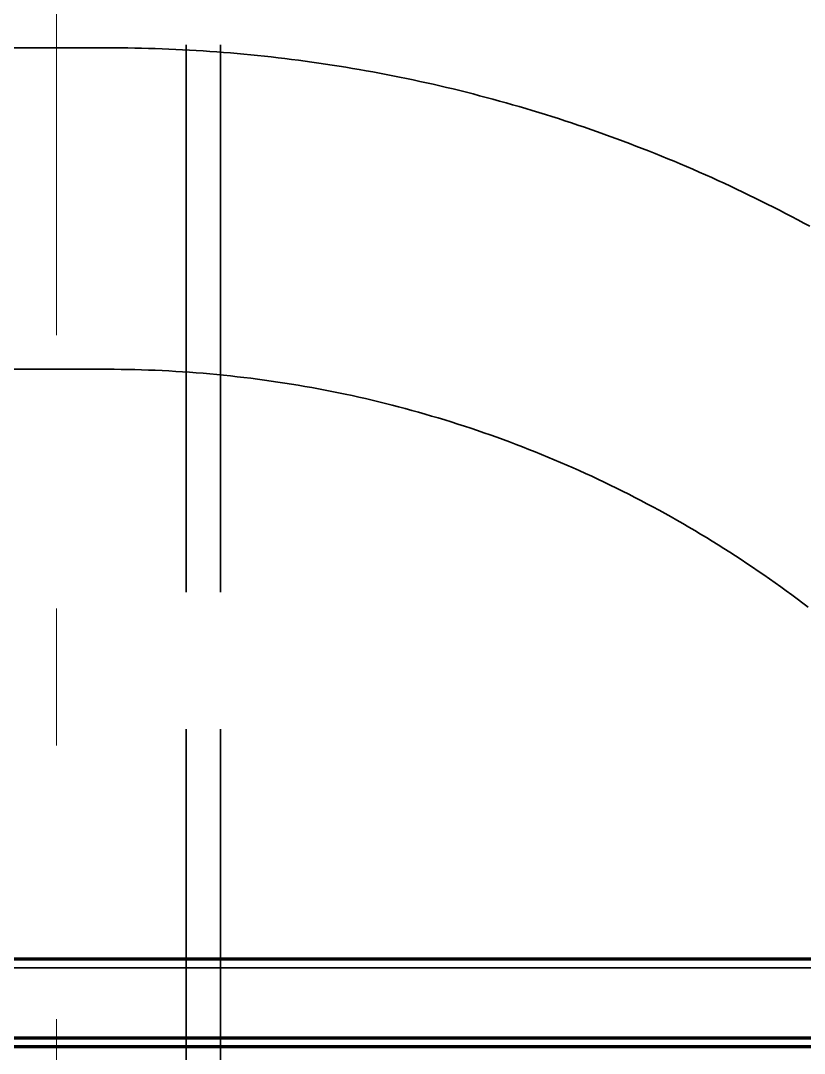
# Model space of a CAD drawing. Header units: millimetres. Extents: x 0 to 2382, y 0 to 420.
# Drawn here: x 162.74 to 168.47, y 290.95 to 298.5 of the extents above; entities that cross this region are included whole.
import ezdxf

# ---------------------------------------------------------------- set-up
doc = ezdxf.new("R2010")
doc.units = ezdxf.units.MM
doc.linetypes.add('IRAM-E-TRAZOS', pattern=[5, 4, -1])
doc.linetypes.add('IRAM-F-TRAZO-PUNTO', pattern=[20, 15, -2, 1, -2])
for name, color, linetype, lineweight in [('01-VISIBLE', 7, 'CONTINUOUS', 70), ('02-OCULTA', 4, 'IRAM-E-TRAZOS', 35), ('03-EJE', 1, 'IRAM-F-TRAZO-PUNTO', 18)]:
    doc.layers.add(name, color=color, linetype=linetype, lineweight=lineweight)

msp = doc.modelspace()

# ---------------------------------------------------------------- linework, layer by layer
at = {"layer": '01-VISIBLE'}
for points in [[(162.68, 291.64), (162.76, 291.64), (162.84, 291.64), (162.92, 291.64), (163, 291.64), (163.08, 291.64), (163.16, 291.64), (163.24, 291.64), (163.32, 291.64), (163.4, 291.64), (163.48, 291.64), (163.56, 291.64), (163.64, 291.64), (163.72, 291.64), (163.8, 291.64), (163.88, 291.64), (163.96, 291.64), (164.04, 291.64), (164.12, 291.64), (164.2, 291.64), (164.28, 291.64), (164.36, 291.64), (164.44, 291.64), (164.52, 291.64), (164.6, 291.64), (164.68, 291.64), (164.76, 291.64), (164.84, 291.64), (164.92, 291.64), (165, 291.64), (165.08, 291.64), (165.16, 291.64), (165.24, 291.64), (165.32, 291.64), (165.4, 291.64), (165.48, 291.64), (165.56, 291.64), (165.64, 291.64), (165.72, 291.64), (165.8, 291.64), (165.88, 291.64), (165.96, 291.64), (166.04, 291.64), (166.12, 291.64), (166.2, 291.64), (166.28, 291.64), (166.36, 291.64), (166.44, 291.64), (166.52, 291.64), (166.6, 291.64), (166.68, 291.64), (166.76, 291.64), (166.84, 291.64), (166.92, 291.64), (167, 291.64), (167.08, 291.64), (167.16, 291.64), (167.24, 291.64), (167.32, 291.64), (167.4, 291.64), (167.48, 291.64), (167.56, 291.64), (167.64, 291.64), (167.72, 291.64), (167.8, 291.64), (167.88, 291.64), (167.96, 291.64), (168.04, 291.64), (168.12, 291.64), (168.2, 291.64), (168.28, 291.64), (168.36, 291.64), (168.44, 291.64), (168.52, 291.64)], [(162.6832, 291.064), (162.7624, 291.064), (162.8416, 291.064), (162.9208, 291.064), (163, 291.064), (163.0792, 291.064), (163.1584, 291.064), (163.2376, 291.064), (163.3168, 291.064), (163.396, 291.064), (163.4752, 291.064), (163.5544, 291.064), (163.6336, 291.064), (163.7128, 291.064), (163.792, 291.064), (163.8712, 291.064), (163.9504, 291.064), (164.0296, 291.064), (164.1088, 291.064), (164.188, 291.064), (164.2672, 291.064), (164.3464, 291.064), (164.4256, 291.064), (164.5048, 291.064), (164.584, 291.064), (164.6632, 291.064), (164.7424, 291.064), (164.8216, 291.064), (164.9008, 291.064), (164.98, 291.064), (165.0592, 291.064), (165.1384, 291.064), (165.2176, 291.064), (165.2968, 291.064), (165.376, 291.064), (165.4552, 291.064), (165.5344, 291.064), (165.6136, 291.064), (165.6928, 291.064), (165.772, 291.064), (165.8512, 291.064), (165.9304, 291.064), (166.0096, 291.064), (166.0888, 291.064), (166.168, 291.064), (166.2472, 291.064), (166.3264, 291.064), (166.4056, 291.064), (166.4848, 291.064), (166.564, 291.064), (166.6432, 291.064), (166.7224, 291.064), (166.8016, 291.064), (166.8808, 291.064), (166.96, 291.064), (167.0392, 291.064), (167.1184, 291.064), (167.1976, 291.064), (167.2768, 291.064), (167.356, 291.064), (167.4352, 291.064), (167.5144, 291.064), (167.5936, 291.064), (167.6728, 291.064), (167.752, 291.064), (167.8312, 291.064), (167.9104, 291.064), (167.9896, 291.064), (168.0688, 291.064), (168.148, 291.064), (168.2272, 291.064), (168.3064, 291.064), (168.3856, 291.064), (168.4648, 291.064), (168.544, 291.064)], [(162.68, 291), (162.76, 291), (162.84, 291), (162.92, 291), (163, 291), (163.08, 291), (163.16, 291), (163.24, 291), (163.32, 291), (163.4, 291), (163.48, 291), (163.56, 291), (163.64, 291), (163.72, 291), (163.8, 291), (163.88, 291), (163.96, 291), (164.04, 291), (164.12, 291), (164.2, 291), (164.28, 291), (164.36, 291), (164.44, 291), (164.52, 291), (164.6, 291), (164.68, 291), (164.76, 291), (164.84, 291), (164.92, 291), (165, 291), (165.08, 291), (165.16, 291), (165.24, 291), (165.32, 291), (165.4, 291), (165.48, 291), (165.56, 291), (165.64, 291), (165.72, 291), (165.8, 291), (165.88, 291), (165.96, 291), (166.04, 291), (166.12, 291), (166.2, 291), (166.28, 291), (166.36, 291), (166.44, 291), (166.52, 291), (166.6, 291), (166.68, 291), (166.76, 291), (166.84, 291), (166.92, 291), (167, 291), (167.08, 291), (167.16, 291), (167.24, 291), (167.32, 291), (167.4, 291), (167.48, 291), (167.56, 291), (167.64, 291), (167.72, 291), (167.8, 291), (167.88, 291), (167.96, 291), (168.04, 291), (168.12, 291), (168.2, 291), (168.28, 291), (168.36, 291), (168.44, 291), (168.52, 291)]]:
    msp.add_lwpolyline(points, dxfattribs=at)
at = {"layer": '02-OCULTA'}
for p, q in [((163.95, 219.32), (163.95, 303.2669)), ((164.2, 219.32), (164.2, 303.2669)), ((163.3725, 298.2992), (162.6275, 298.2992)), ((163.3725, 298.2992), (162.6275, 298.2992)), ((163.3725, 298.2992), (162.6275, 298.2992)), ((163.3725, 295.9492), (162.6275, 295.9492)), ((163.3725, 295.9492), (162.6275, 295.9492)), ((163.3725, 295.9492), (162.6275, 295.9492))]:
    msp.add_line(p, q, dxfattribs=at)
for points in [[(163.3725, 298.2992), (163.4226, 298.2991), (163.4726, 298.2988), (163.5227, 298.2982), (163.5727, 298.2974), (163.6227, 298.2963), (163.6728, 298.2951), (163.7228, 298.2935), (163.7728, 298.2918), (163.8228, 298.2898), (163.8728, 298.2876), (163.9228, 298.2852), (163.9727, 298.2825), (164.0227, 298.2796), (164.0726, 298.2764), (164.1226, 298.2731), (164.1725, 298.2695), (164.2224, 298.2656), (164.2722, 298.2616), (164.3221, 298.2573), (164.3719, 298.2527), (164.4217, 298.248), (164.4715, 298.243), (164.5213, 298.2377), (164.571, 298.2323), (164.6208, 298.2266), (164.6705, 298.2207), (164.7201, 298.2145), (164.7697, 298.2081), (164.8194, 298.2015), (164.8689, 298.1947), (164.9185, 298.1876), (164.968, 298.1803), (165.0174, 298.1727), (165.0669, 298.165), (165.1163, 298.157), (165.1656, 298.1488), (165.215, 298.1403), (165.2642, 298.1316), (165.3135, 298.1227), (165.3627, 298.1136), (165.4118, 298.1042), (165.4609, 298.0946), (165.51, 298.0848), (165.559, 298.0747), (165.608, 298.0644), (165.6569, 298.0539), (165.7058, 298.0432), (165.7546, 298.0322), (165.8034, 298.021), (165.8521, 298.0096), (165.9008, 297.998), (165.9494, 297.9861), (165.998, 297.974), (166.0465, 297.9617), (166.0949, 297.9491), (166.1433, 297.9363), (166.1916, 297.9233), (166.2399, 297.9101), (166.2881, 297.8967), (166.3362, 297.883), (166.3843, 297.8691), (166.4323, 297.855), (166.4802, 297.8407), (166.5281, 297.8261), (166.5759, 297.8113), (166.6237, 297.7963), (166.6713, 297.7811), (166.7189, 297.7656), (166.7665, 297.75), (166.8139, 297.7341), (166.8613, 297.718), (166.9086, 297.7016), (166.9558, 297.6851), (167.003, 297.6683), (167.05, 297.6513), (167.097, 297.6341), (167.1439, 297.6167), (167.1908, 297.5991), (167.2375, 297.5812), (167.2842, 297.5631), (167.3308, 297.5448), (167.3773, 297.5263), (167.4237, 297.5076), (167.47, 297.4887), (167.5162, 297.4695), (167.5624, 297.4502), (167.6084, 297.4306), (167.6544, 297.4108), (167.7002, 297.3908), (167.746, 297.3706), (167.7917, 297.3501), (167.8373, 297.3295), (167.8828, 297.3086), (167.9282, 297.2876), (167.9734, 297.2663), (168.0186, 297.2448), (168.0637, 297.2231), (168.1087, 297.2012), (168.1536, 297.1791), (168.1984, 297.1568), (168.2431, 297.1343), (168.2877, 297.1115), (168.3322, 297.0886), (168.3765, 297.0654), (168.4208, 297.0421), (168.4649, 297.0185), (168.509, 296.9948)], [(163.3725, 298.2992), (163.4226, 298.2991), (163.4726, 298.2988), (163.5227, 298.2982), (163.5727, 298.2974), (163.6227, 298.2963), (163.6728, 298.2951), (163.7228, 298.2935), (163.7728, 298.2918), (163.8228, 298.2898), (163.8728, 298.2876), (163.9228, 298.2852), (163.9727, 298.2825), (164.0227, 298.2796), (164.0726, 298.2764), (164.1226, 298.2731), (164.1725, 298.2695), (164.2224, 298.2656), (164.2722, 298.2616), (164.3221, 298.2573), (164.3719, 298.2527), (164.4217, 298.248), (164.4715, 298.243), (164.5213, 298.2377), (164.571, 298.2323), (164.6208, 298.2266), (164.6705, 298.2207), (164.7201, 298.2145), (164.7697, 298.2081), (164.8194, 298.2015), (164.8689, 298.1947), (164.9185, 298.1876), (164.968, 298.1803), (165.0174, 298.1727), (165.0669, 298.165), (165.1163, 298.157), (165.1656, 298.1488), (165.215, 298.1403), (165.2642, 298.1316), (165.3135, 298.1227), (165.3627, 298.1136), (165.4118, 298.1042), (165.4609, 298.0946), (165.51, 298.0848), (165.559, 298.0747), (165.608, 298.0644), (165.6569, 298.0539), (165.7058, 298.0432), (165.7546, 298.0322), (165.8034, 298.021), (165.8521, 298.0096), (165.9008, 297.998), (165.9494, 297.9861), (165.998, 297.974), (166.0465, 297.9617), (166.0949, 297.9491), (166.1433, 297.9363), (166.1916, 297.9233), (166.2399, 297.9101), (166.2881, 297.8967), (166.3362, 297.883), (166.3843, 297.8691), (166.4323, 297.855), (166.4802, 297.8407), (166.5281, 297.8261), (166.5759, 297.8113), (166.6237, 297.7963), (166.6713, 297.7811), (166.7189, 297.7656), (166.7665, 297.75), (166.8139, 297.7341), (166.8613, 297.718), (166.9086, 297.7016), (166.9558, 297.6851), (167.003, 297.6683), (167.05, 297.6513), (167.097, 297.6341), (167.1439, 297.6167), (167.1908, 297.5991), (167.2375, 297.5812), (167.2842, 297.5631), (167.3308, 297.5448), (167.3773, 297.5263), (167.4237, 297.5076), (167.47, 297.4887), (167.5162, 297.4695), (167.5624, 297.4502), (167.6084, 297.4306), (167.6544, 297.4108), (167.7002, 297.3908), (167.746, 297.3706), (167.7917, 297.3501), (167.8373, 297.3295), (167.8828, 297.3086), (167.9282, 297.2876), (167.9734, 297.2663), (168.0186, 297.2448), (168.0637, 297.2231), (168.1087, 297.2012), (168.1536, 297.1791), (168.1984, 297.1568), (168.2431, 297.1343), (168.2877, 297.1115), (168.3322, 297.0886), (168.3765, 297.0654), (168.4208, 297.0421), (168.4649, 297.0185), (168.509, 296.9948)], [(163.3725, 298.2992), (163.4226, 298.2991), (163.4726, 298.2988), (163.5227, 298.2982), (163.5727, 298.2974), (163.6227, 298.2963), (163.6728, 298.2951), (163.7228, 298.2935), (163.7728, 298.2918), (163.8228, 298.2898), (163.8728, 298.2876), (163.9228, 298.2852), (163.9727, 298.2825), (164.0227, 298.2796), (164.0726, 298.2764), (164.1226, 298.2731), (164.1725, 298.2695), (164.2224, 298.2656), (164.2722, 298.2616), (164.3221, 298.2573), (164.3719, 298.2527), (164.4217, 298.248), (164.4715, 298.243), (164.5213, 298.2377), (164.571, 298.2323), (164.6208, 298.2266), (164.6705, 298.2207), (164.7201, 298.2145), (164.7697, 298.2081), (164.8194, 298.2015), (164.8689, 298.1947), (164.9185, 298.1876), (164.968, 298.1803), (165.0174, 298.1727), (165.0669, 298.165), (165.1163, 298.157), (165.1656, 298.1488), (165.215, 298.1403), (165.2642, 298.1316), (165.3135, 298.1227), (165.3627, 298.1136), (165.4118, 298.1042), (165.4609, 298.0946), (165.51, 298.0848), (165.559, 298.0747), (165.608, 298.0644), (165.6569, 298.0539), (165.7058, 298.0432), (165.7546, 298.0322), (165.8034, 298.021), (165.8521, 298.0096), (165.9008, 297.998), (165.9494, 297.9861), (165.998, 297.974), (166.0465, 297.9617), (166.0949, 297.9491), (166.1433, 297.9363), (166.1916, 297.9233), (166.2399, 297.9101), (166.2881, 297.8967), (166.3362, 297.883), (166.3843, 297.8691), (166.4323, 297.855), (166.4802, 297.8407), (166.5281, 297.8261), (166.5759, 297.8113), (166.6237, 297.7963), (166.6713, 297.7811), (166.7189, 297.7656), (166.7665, 297.75), (166.8139, 297.7341), (166.8613, 297.718), (166.9086, 297.7016), (166.9558, 297.6851), (167.003, 297.6683), (167.05, 297.6513), (167.097, 297.6341), (167.1439, 297.6167), (167.1908, 297.5991), (167.2375, 297.5812), (167.2842, 297.5631), (167.3308, 297.5448), (167.3773, 297.5263), (167.4237, 297.5076), (167.47, 297.4887), (167.5162, 297.4695), (167.5624, 297.4502), (167.6084, 297.4306), (167.6544, 297.4108), (167.7002, 297.3908), (167.746, 297.3706), (167.7917, 297.3501), (167.8373, 297.3295), (167.8828, 297.3086), (167.9282, 297.2876), (167.9734, 297.2663), (168.0186, 297.2448), (168.0637, 297.2231), (168.1087, 297.2012), (168.1536, 297.1791), (168.1984, 297.1568), (168.2431, 297.1343), (168.2877, 297.1115), (168.3322, 297.0886), (168.3765, 297.0654), (168.4208, 297.0421), (168.4649, 297.0185), (168.509, 296.9948)], [(168.4974, 294.2102), (168.4576, 294.2405), (168.4175, 294.2706), (168.3773, 294.3004), (168.3369, 294.33), (168.2963, 294.3594), (168.2556, 294.3886), (168.2147, 294.4174), (168.1736, 294.4461), (168.1323, 294.4745), (168.0909, 294.5027), (168.0493, 294.5306), (168.0076, 294.5582), (167.9657, 294.5857), (167.9236, 294.6128), (167.8814, 294.6398), (167.839, 294.6664), (167.7964, 294.6929), (167.7537, 294.719), (167.7109, 294.745), (167.6679, 294.7706), (167.6247, 294.796), (167.5814, 294.8212), (167.5379, 294.8461), (167.4943, 294.8707), (167.4506, 294.8951), (167.4067, 294.9192), (167.3626, 294.9431), (167.3185, 294.9667), (167.2741, 294.99), (167.2297, 295.0131), (167.1851, 295.0359), (167.1404, 295.0584), (167.0955, 295.0807), (167.0505, 295.1027), (167.0054, 295.1245), (166.9602, 295.1459), (166.9148, 295.1672), (166.8693, 295.1881), (166.8237, 295.2088), (166.7779, 295.2292), (166.7321, 295.2493), (166.6861, 295.2691), (166.64, 295.2887), (166.5938, 295.308), (166.5474, 295.3271), (166.501, 295.3458), (166.4544, 295.3643), (166.4078, 295.3825), (166.361, 295.4004), (166.3141, 295.4181), (166.2672, 295.4354), (166.2201, 295.4525), (166.1729, 295.4693), (166.1256, 295.4859), (166.0783, 295.5021), (166.0308, 295.5181), (165.9832, 295.5338), (165.9356, 295.5492), (165.8878, 295.5643), (165.84, 295.5791), (165.792, 295.5937), (165.744, 295.6079), (165.6959, 295.6219), (165.6478, 295.6356), (165.5995, 295.649), (165.5512, 295.6621), (165.5027, 295.6749), (165.4543, 295.6875), (165.4057, 295.6997), (165.3571, 295.7117), (165.3084, 295.7234), (165.2596, 295.7348), (165.2107, 295.7459), (165.1618, 295.7567), (165.1129, 295.7672), (165.0638, 295.7774), (165.0147, 295.7873), (164.9656, 295.7969), (164.9164, 295.8063), (164.8671, 295.8153), (164.8178, 295.8241), (164.7684, 295.8326), (164.719, 295.8407), (164.6696, 295.8486), (164.6201, 295.8562), (164.5705, 295.8635), (164.5209, 295.8704), (164.4713, 295.8771), (164.4216, 295.8835), (164.3719, 295.8896), (164.3221, 295.8954), (164.2724, 295.901), (164.2225, 295.9062), (164.1727, 295.9111), (164.1228, 295.9157), (164.0729, 295.92), (164.023, 295.924), (163.9731, 295.9278), (163.9231, 295.9312), (163.8731, 295.9343), (163.8231, 295.9372), (163.7731, 295.9397), (163.723, 295.9419), (163.673, 295.9439), (163.6229, 295.9455), (163.5729, 295.9469), (163.5228, 295.9479), (163.4727, 295.9487), (163.4226, 295.9491), (163.3725, 295.9492)], [(168.4974, 294.2102), (168.4576, 294.2405), (168.4175, 294.2706), (168.3773, 294.3004), (168.3369, 294.33), (168.2963, 294.3594), (168.2556, 294.3886), (168.2147, 294.4174), (168.1736, 294.4461), (168.1323, 294.4745), (168.0909, 294.5027), (168.0493, 294.5306), (168.0076, 294.5582), (167.9657, 294.5857), (167.9236, 294.6128), (167.8814, 294.6398), (167.839, 294.6664), (167.7964, 294.6929), (167.7537, 294.719), (167.7109, 294.745), (167.6679, 294.7706), (167.6247, 294.796), (167.5814, 294.8212), (167.5379, 294.8461), (167.4943, 294.8707), (167.4506, 294.8951), (167.4067, 294.9192), (167.3626, 294.9431), (167.3185, 294.9667), (167.2741, 294.99), (167.2297, 295.0131), (167.1851, 295.0359), (167.1404, 295.0584), (167.0955, 295.0807), (167.0505, 295.1027), (167.0054, 295.1245), (166.9602, 295.1459), (166.9148, 295.1672), (166.8693, 295.1881), (166.8237, 295.2088), (166.7779, 295.2292), (166.7321, 295.2493), (166.6861, 295.2691), (166.64, 295.2887), (166.5938, 295.308), (166.5474, 295.3271), (166.501, 295.3458), (166.4544, 295.3643), (166.4078, 295.3825), (166.361, 295.4004), (166.3141, 295.4181), (166.2672, 295.4354), (166.2201, 295.4525), (166.1729, 295.4693), (166.1256, 295.4859), (166.0783, 295.5021), (166.0308, 295.5181), (165.9832, 295.5338), (165.9356, 295.5492), (165.8878, 295.5643), (165.84, 295.5791), (165.792, 295.5937), (165.744, 295.6079), (165.6959, 295.6219), (165.6478, 295.6356), (165.5995, 295.649), (165.5512, 295.6621), (165.5027, 295.6749), (165.4543, 295.6875), (165.4057, 295.6997), (165.3571, 295.7117), (165.3084, 295.7234), (165.2596, 295.7348), (165.2107, 295.7459), (165.1618, 295.7567), (165.1129, 295.7672), (165.0638, 295.7774), (165.0147, 295.7873), (164.9656, 295.7969), (164.9164, 295.8063), (164.8671, 295.8153), (164.8178, 295.8241), (164.7684, 295.8326), (164.719, 295.8407), (164.6696, 295.8486), (164.6201, 295.8562), (164.5705, 295.8635), (164.5209, 295.8704), (164.4713, 295.8771), (164.4216, 295.8835), (164.3719, 295.8896), (164.3221, 295.8954), (164.2724, 295.901), (164.2225, 295.9062), (164.1727, 295.9111), (164.1228, 295.9157), (164.0729, 295.92), (164.023, 295.924), (163.9731, 295.9278), (163.9231, 295.9312), (163.8731, 295.9343), (163.8231, 295.9372), (163.7731, 295.9397), (163.723, 295.9419), (163.673, 295.9439), (163.6229, 295.9455), (163.5729, 295.9469), (163.5228, 295.9479), (163.4727, 295.9487), (163.4226, 295.9491), (163.3725, 295.9492)], [(168.4974, 294.2102), (168.4576, 294.2405), (168.4175, 294.2706), (168.3773, 294.3004), (168.3369, 294.33), (168.2963, 294.3594), (168.2556, 294.3886), (168.2147, 294.4174), (168.1736, 294.4461), (168.1323, 294.4745), (168.0909, 294.5027), (168.0493, 294.5306), (168.0076, 294.5582), (167.9657, 294.5857), (167.9236, 294.6128), (167.8814, 294.6398), (167.839, 294.6664), (167.7964, 294.6929), (167.7537, 294.719), (167.7109, 294.745), (167.6679, 294.7706), (167.6247, 294.796), (167.5814, 294.8212), (167.5379, 294.8461), (167.4943, 294.8707), (167.4506, 294.8951), (167.4067, 294.9192), (167.3626, 294.9431), (167.3185, 294.9667), (167.2741, 294.99), (167.2297, 295.0131), (167.1851, 295.0359), (167.1404, 295.0584), (167.0955, 295.0807), (167.0505, 295.1027), (167.0054, 295.1245), (166.9602, 295.1459), (166.9148, 295.1672), (166.8693, 295.1881), (166.8237, 295.2088), (166.7779, 295.2292), (166.7321, 295.2493), (166.6861, 295.2691), (166.64, 295.2887), (166.5938, 295.308), (166.5474, 295.3271), (166.501, 295.3458), (166.4544, 295.3643), (166.4078, 295.3825), (166.361, 295.4004), (166.3141, 295.4181), (166.2672, 295.4354), (166.2201, 295.4525), (166.1729, 295.4693), (166.1256, 295.4859), (166.0783, 295.5021), (166.0308, 295.5181), (165.9832, 295.5338), (165.9356, 295.5492), (165.8878, 295.5643), (165.84, 295.5791), (165.792, 295.5937), (165.744, 295.6079), (165.6959, 295.6219), (165.6478, 295.6356), (165.5995, 295.649), (165.5512, 295.6621), (165.5027, 295.6749), (165.4543, 295.6875), (165.4057, 295.6997), (165.3571, 295.7117), (165.3084, 295.7234), (165.2596, 295.7348), (165.2107, 295.7459), (165.1618, 295.7567), (165.1129, 295.7672), (165.0638, 295.7774), (165.0147, 295.7873), (164.9656, 295.7969), (164.9164, 295.8063), (164.8671, 295.8153), (164.8178, 295.8241), (164.7684, 295.8326), (164.719, 295.8407), (164.6696, 295.8486), (164.6201, 295.8562), (164.5705, 295.8635), (164.5209, 295.8704), (164.4713, 295.8771), (164.4216, 295.8835), (164.3719, 295.8896), (164.3221, 295.8954), (164.2724, 295.901), (164.2225, 295.9062), (164.1727, 295.9111), (164.1228, 295.9157), (164.0729, 295.92), (164.023, 295.924), (163.9731, 295.9278), (163.9231, 295.9312), (163.8731, 295.9343), (163.8231, 295.9372), (163.7731, 295.9397), (163.723, 295.9419), (163.673, 295.9439), (163.6229, 295.9455), (163.5729, 295.9469), (163.5228, 295.9479), (163.4727, 295.9487), (163.4226, 295.9491), (163.3725, 295.9492)], [(168.52, 291.64), (168.44, 291.64), (168.36, 291.64), (168.28, 291.64), (168.2, 291.64), (168.12, 291.64), (168.04, 291.64), (167.96, 291.64), (167.88, 291.64), (167.8, 291.64), (167.72, 291.64), (167.64, 291.64), (167.56, 291.64), (167.48, 291.64), (167.4, 291.64), (167.32, 291.64), (167.24, 291.64), (167.16, 291.64), (167.08, 291.64), (167, 291.64), (166.92, 291.64), (166.84, 291.64), (166.76, 291.64), (166.68, 291.64), (166.6, 291.64), (166.52, 291.64), (166.44, 291.64), (166.36, 291.64), (166.28, 291.64), (166.2, 291.64), (166.12, 291.64), (166.04, 291.64), (165.96, 291.64), (165.88, 291.64), (165.8, 291.64), (165.72, 291.64), (165.64, 291.64), (165.56, 291.64), (165.48, 291.64), (165.4, 291.64), (165.32, 291.64), (165.24, 291.64), (165.16, 291.64), (165.08, 291.64), (165, 291.64), (164.92, 291.64), (164.84, 291.64), (164.76, 291.64), (164.68, 291.64), (164.6, 291.64), (164.52, 291.64), (164.44, 291.64), (164.36, 291.64), (164.28, 291.64), (164.2, 291.64), (164.12, 291.64), (164.04, 291.64), (163.96, 291.64), (163.88, 291.64), (163.8, 291.64), (163.72, 291.64), (163.64, 291.64), (163.56, 291.64), (163.48, 291.64), (163.4, 291.64), (163.32, 291.64), (163.24, 291.64), (163.16, 291.64), (163.08, 291.64), (163, 291.64), (162.92, 291.64), (162.84, 291.64), (162.76, 291.64), (162.68, 291.64)], [(168.488, 291.64), (168.4096, 291.64), (168.3312, 291.64), (168.2528, 291.64), (168.1744, 291.64), (168.096, 291.64), (168.0176, 291.64), (167.9392, 291.64), (167.8608, 291.64), (167.7824, 291.64), (167.704, 291.64), (167.6256, 291.64), (167.5472, 291.64), (167.4688, 291.64), (167.3904, 291.64), (167.312, 291.64), (167.2336, 291.64), (167.1552, 291.64), (167.0768, 291.64), (166.9984, 291.64), (166.92, 291.64), (166.8416, 291.64), (166.7632, 291.64), (166.6848, 291.64), (166.6064, 291.64), (166.528, 291.64), (166.4496, 291.64), (166.3712, 291.64), (166.2928, 291.64), (166.2144, 291.64), (166.136, 291.64), (166.0576, 291.64), (165.9792, 291.64), (165.9008, 291.64), (165.8224, 291.64), (165.744, 291.64), (165.6656, 291.64), (165.5872, 291.64), (165.5088, 291.64), (165.4304, 291.64), (165.352, 291.64), (165.2736, 291.64), (165.1952, 291.64), (165.1168, 291.64), (165.0384, 291.64), (164.96, 291.64), (164.8816, 291.64), (164.8032, 291.64), (164.7248, 291.64), (164.6464, 291.64), (164.568, 291.64), (164.4896, 291.64), (164.4112, 291.64), (164.3328, 291.64), (164.2544, 291.64), (164.176, 291.64), (164.0976, 291.64), (164.0192, 291.64), (163.9408, 291.64), (163.8624, 291.64), (163.784, 291.64), (163.7056, 291.64), (163.6272, 291.64), (163.5488, 291.64), (163.4704, 291.64), (163.392, 291.64), (163.3136, 291.64), (163.2352, 291.64), (163.1568, 291.64), (163.0784, 291.64), (163, 291.64), (162.9216, 291.64), (162.8432, 291.64), (162.7648, 291.64), (162.6864, 291.64)], [(162.6864, 291.64), (162.7648, 291.64), (162.8432, 291.64), (162.9216, 291.64), (163, 291.64), (163.0784, 291.64), (163.1568, 291.64), (163.2352, 291.64), (163.3136, 291.64), (163.392, 291.64), (163.4704, 291.64), (163.5488, 291.64), (163.6272, 291.64), (163.7056, 291.64), (163.784, 291.64), (163.8624, 291.64), (163.9408, 291.64), (164.0192, 291.64), (164.0976, 291.64), (164.176, 291.64), (164.2544, 291.64), (164.3328, 291.64), (164.4112, 291.64), (164.4896, 291.64), (164.568, 291.64), (164.6464, 291.64), (164.7248, 291.64), (164.8032, 291.64), (164.8816, 291.64), (164.96, 291.64), (165.0384, 291.64), (165.1168, 291.64), (165.1952, 291.64), (165.2736, 291.64), (165.352, 291.64), (165.4304, 291.64), (165.5088, 291.64), (165.5872, 291.64), (165.6656, 291.64), (165.744, 291.64), (165.8224, 291.64), (165.9008, 291.64), (165.9792, 291.64), (166.0576, 291.64), (166.136, 291.64), (166.2144, 291.64), (166.2928, 291.64), (166.3712, 291.64), (166.4496, 291.64), (166.528, 291.64), (166.6064, 291.64), (166.6848, 291.64), (166.7632, 291.64), (166.8416, 291.64), (166.92, 291.64), (166.9984, 291.64), (167.0768, 291.64), (167.1552, 291.64), (167.2336, 291.64), (167.312, 291.64), (167.3904, 291.64), (167.4688, 291.64), (167.5472, 291.64), (167.6256, 291.64), (167.704, 291.64), (167.7824, 291.64), (167.8608, 291.64), (167.9392, 291.64), (168.0176, 291.64), (168.096, 291.64), (168.1744, 291.64), (168.2528, 291.64), (168.3312, 291.64), (168.4096, 291.64), (168.488, 291.64)], [(168.544, 291.576), (168.4648, 291.576), (168.3856, 291.576), (168.3064, 291.576), (168.2272, 291.576), (168.148, 291.576), (168.0688, 291.576), (167.9896, 291.576), (167.9104, 291.576), (167.8312, 291.576), (167.752, 291.576), (167.6728, 291.576), (167.5936, 291.576), (167.5144, 291.576), (167.4352, 291.576), (167.356, 291.576), (167.2768, 291.576), (167.1976, 291.576), (167.1184, 291.576), (167.0392, 291.576), (166.96, 291.576), (166.8808, 291.576), (166.8016, 291.576), (166.7224, 291.576), (166.6432, 291.576), (166.564, 291.576), (166.4848, 291.576), (166.4056, 291.576), (166.3264, 291.576), (166.2472, 291.576), (166.168, 291.576), (166.0888, 291.576), (166.0096, 291.576), (165.9304, 291.576), (165.8512, 291.576), (165.772, 291.576), (165.6928, 291.576), (165.6136, 291.576), (165.5344, 291.576), (165.4552, 291.576), (165.376, 291.576), (165.2968, 291.576), (165.2176, 291.576), (165.1384, 291.576), (165.0592, 291.576), (164.98, 291.576), (164.9008, 291.576), (164.8216, 291.576), (164.7424, 291.576), (164.6632, 291.576), (164.584, 291.576), (164.5048, 291.576), (164.4256, 291.576), (164.3464, 291.576), (164.2672, 291.576), (164.188, 291.576), (164.1088, 291.576), (164.0296, 291.576), (163.9504, 291.576), (163.8712, 291.576), (163.792, 291.576), (163.7128, 291.576), (163.6336, 291.576), (163.5544, 291.576), (163.4752, 291.576), (163.396, 291.576), (163.3168, 291.576), (163.2376, 291.576), (163.1584, 291.576), (163.0792, 291.576), (163, 291.576), (162.9208, 291.576), (162.8416, 291.576), (162.7624, 291.576), (162.6832, 291.576)], [(168.544, 291.576), (168.4648, 291.576), (168.3856, 291.576), (168.3064, 291.576), (168.2272, 291.576), (168.148, 291.576), (168.0688, 291.576), (167.9896, 291.576), (167.9104, 291.576), (167.8312, 291.576), (167.752, 291.576), (167.6728, 291.576), (167.5936, 291.576), (167.5144, 291.576), (167.4352, 291.576), (167.356, 291.576), (167.2768, 291.576), (167.1976, 291.576), (167.1184, 291.576), (167.0392, 291.576), (166.96, 291.576), (166.8808, 291.576), (166.8016, 291.576), (166.7224, 291.576), (166.6432, 291.576), (166.564, 291.576), (166.4848, 291.576), (166.4056, 291.576), (166.3264, 291.576), (166.2472, 291.576), (166.168, 291.576), (166.0888, 291.576), (166.0096, 291.576), (165.9304, 291.576), (165.8512, 291.576), (165.772, 291.576), (165.6928, 291.576), (165.6136, 291.576), (165.5344, 291.576), (165.4552, 291.576), (165.376, 291.576), (165.2968, 291.576), (165.2176, 291.576), (165.1384, 291.576), (165.0592, 291.576), (164.98, 291.576), (164.9008, 291.576), (164.8216, 291.576), (164.7424, 291.576), (164.6632, 291.576), (164.584, 291.576), (164.5048, 291.576), (164.4256, 291.576), (164.3464, 291.576), (164.2672, 291.576), (164.188, 291.576), (164.1088, 291.576), (164.0296, 291.576), (163.9504, 291.576), (163.8712, 291.576), (163.792, 291.576), (163.7128, 291.576), (163.6336, 291.576), (163.5544, 291.576), (163.4752, 291.576), (163.396, 291.576), (163.3168, 291.576), (163.2376, 291.576), (163.1584, 291.576), (163.0792, 291.576), (163, 291.576), (162.9208, 291.576), (162.8416, 291.576), (162.7624, 291.576), (162.6832, 291.576)], [(162.6832, 291.064), (162.7624, 291.064), (162.8416, 291.064), (162.9208, 291.064), (163, 291.064), (163.0792, 291.064), (163.1584, 291.064), (163.2376, 291.064), (163.3168, 291.064), (163.396, 291.064), (163.4752, 291.064), (163.5544, 291.064), (163.6336, 291.064), (163.7128, 291.064), (163.792, 291.064), (163.8712, 291.064), (163.9504, 291.064), (164.0296, 291.064), (164.1088, 291.064), (164.188, 291.064), (164.2672, 291.064), (164.3464, 291.064), (164.4256, 291.064), (164.5048, 291.064), (164.584, 291.064), (164.6632, 291.064), (164.7424, 291.064), (164.8216, 291.064), (164.9008, 291.064), (164.98, 291.064), (165.0592, 291.064), (165.1384, 291.064), (165.2176, 291.064), (165.2968, 291.064), (165.376, 291.064), (165.4552, 291.064), (165.5344, 291.064), (165.6136, 291.064), (165.6928, 291.064), (165.772, 291.064), (165.8512, 291.064), (165.9304, 291.064), (166.0096, 291.064), (166.0888, 291.064), (166.168, 291.064), (166.2472, 291.064), (166.3264, 291.064), (166.4056, 291.064), (166.4848, 291.064), (166.564, 291.064), (166.6432, 291.064), (166.7224, 291.064), (166.8016, 291.064), (166.8808, 291.064), (166.96, 291.064), (167.0392, 291.064), (167.1184, 291.064), (167.1976, 291.064), (167.2768, 291.064), (167.356, 291.064), (167.4352, 291.064), (167.5144, 291.064), (167.5936, 291.064), (167.6728, 291.064), (167.752, 291.064), (167.8312, 291.064), (167.9104, 291.064), (167.9896, 291.064), (168.0688, 291.064), (168.148, 291.064), (168.2272, 291.064), (168.3064, 291.064), (168.3856, 291.064), (168.4648, 291.064), (168.544, 291.064)], [(168.52, 291), (168.44, 291), (168.36, 291), (168.28, 291), (168.2, 291), (168.12, 291), (168.04, 291), (167.96, 291), (167.88, 291), (167.8, 291), (167.72, 291), (167.64, 291), (167.56, 291), (167.48, 291), (167.4, 291), (167.32, 291), (167.24, 291), (167.16, 291), (167.08, 291), (167, 291), (166.92, 291), (166.84, 291), (166.76, 291), (166.68, 291), (166.6, 291), (166.52, 291), (166.44, 291), (166.36, 291), (166.28, 291), (166.2, 291), (166.12, 291), (166.04, 291), (165.96, 291), (165.88, 291), (165.8, 291), (165.72, 291), (165.64, 291), (165.56, 291), (165.48, 291), (165.4, 291), (165.32, 291), (165.24, 291), (165.16, 291), (165.08, 291), (165, 291), (164.92, 291), (164.84, 291), (164.76, 291), (164.68, 291), (164.6, 291), (164.52, 291), (164.44, 291), (164.36, 291), (164.28, 291), (164.2, 291), (164.12, 291), (164.04, 291), (163.96, 291), (163.88, 291), (163.8, 291), (163.72, 291), (163.64, 291), (163.56, 291), (163.48, 291), (163.4, 291), (163.32, 291), (163.24, 291), (163.16, 291), (163.08, 291), (163, 291), (162.92, 291), (162.84, 291), (162.76, 291), (162.68, 291)], [(168.488, 291), (168.4096, 291), (168.3312, 291), (168.2528, 291), (168.1744, 291), (168.096, 291), (168.0176, 291), (167.9392, 291), (167.8608, 291), (167.7824, 291), (167.704, 291), (167.6256, 291), (167.5472, 291), (167.4688, 291), (167.3904, 291), (167.312, 291), (167.2336, 291), (167.1552, 291), (167.0768, 291), (166.9984, 291), (166.92, 291), (166.8416, 291), (166.7632, 291), (166.6848, 291), (166.6064, 291), (166.528, 291), (166.4496, 291), (166.3712, 291), (166.2928, 291), (166.2144, 291), (166.136, 291), (166.0576, 291), (165.9792, 291), (165.9008, 291), (165.8224, 291), (165.744, 291), (165.6656, 291), (165.5872, 291), (165.5088, 291), (165.4304, 291), (165.352, 291), (165.2736, 291), (165.1952, 291), (165.1168, 291), (165.0384, 291), (164.96, 291), (164.8816, 291), (164.8032, 291), (164.7248, 291), (164.6464, 291), (164.568, 291), (164.4896, 291), (164.4112, 291), (164.3328, 291), (164.2544, 291), (164.176, 291), (164.0976, 291), (164.0192, 291), (163.9408, 291), (163.8624, 291), (163.784, 291), (163.7056, 291), (163.6272, 291), (163.5488, 291), (163.4704, 291), (163.392, 291), (163.3136, 291), (163.2352, 291), (163.1568, 291), (163.0784, 291), (163, 291), (162.9216, 291), (162.8432, 291), (162.7648, 291), (162.6864, 291)], [(162.6864, 291), (162.7648, 291), (162.8432, 291), (162.9216, 291), (163, 291), (163.0784, 291), (163.1568, 291), (163.2352, 291), (163.3136, 291), (163.392, 291), (163.4704, 291), (163.5488, 291), (163.6272, 291), (163.7056, 291), (163.784, 291), (163.8624, 291), (163.9408, 291), (164.0192, 291), (164.0976, 291), (164.176, 291), (164.2544, 291), (164.3328, 291), (164.4112, 291), (164.4896, 291), (164.568, 291), (164.6464, 291), (164.7248, 291), (164.8032, 291), (164.8816, 291), (164.96, 291), (165.0384, 291), (165.1168, 291), (165.1952, 291), (165.2736, 291), (165.352, 291), (165.4304, 291), (165.5088, 291), (165.5872, 291), (165.6656, 291), (165.744, 291), (165.8224, 291), (165.9008, 291), (165.9792, 291), (166.0576, 291), (166.136, 291), (166.2144, 291), (166.2928, 291), (166.3712, 291), (166.4496, 291), (166.528, 291), (166.6064, 291), (166.6848, 291), (166.7632, 291), (166.8416, 291), (166.92, 291), (166.9984, 291), (167.0768, 291), (167.1552, 291), (167.2336, 291), (167.312, 291), (167.3904, 291), (167.4688, 291), (167.5472, 291), (167.6256, 291), (167.704, 291), (167.7824, 291), (167.8608, 291), (167.9392, 291), (168.0176, 291), (168.096, 291), (168.1744, 291), (168.2528, 291), (168.3312, 291), (168.4096, 291), (168.488, 291)], [(168.488, 291), (168.4096, 291), (168.3312, 291), (168.2528, 291), (168.1744, 291), (168.096, 291), (168.0176, 291), (167.9392, 291), (167.8608, 291), (167.7824, 291), (167.704, 291), (167.6256, 291), (167.5472, 291), (167.4688, 291), (167.3904, 291), (167.312, 291), (167.2336, 291), (167.1552, 291), (167.0768, 291), (166.9984, 291), (166.92, 291), (166.8416, 291), (166.7632, 291), (166.6848, 291), (166.6064, 291), (166.528, 291), (166.4496, 291), (166.3712, 291), (166.2928, 291), (166.2144, 291), (166.136, 291), (166.0576, 291), (165.9792, 291), (165.9008, 291), (165.8224, 291), (165.744, 291), (165.6656, 291), (165.5872, 291), (165.5088, 291), (165.4304, 291), (165.352, 291), (165.2736, 291), (165.1952, 291), (165.1168, 291), (165.0384, 291), (164.96, 291), (164.8816, 291), (164.8032, 291), (164.7248, 291), (164.6464, 291), (164.568, 291), (164.4896, 291), (164.4112, 291), (164.3328, 291), (164.2544, 291), (164.176, 291), (164.0976, 291), (164.0192, 291), (163.9408, 291), (163.8624, 291), (163.784, 291), (163.7056, 291), (163.6272, 291), (163.5488, 291), (163.4704, 291), (163.392, 291), (163.3136, 291), (163.2352, 291), (163.1568, 291), (163.0784, 291), (163, 291), (162.9216, 291), (162.8432, 291), (162.7648, 291), (162.6864, 291)], [(162.6864, 291), (162.7648, 291), (162.8432, 291), (162.9216, 291), (163, 291), (163.0784, 291), (163.1568, 291), (163.2352, 291), (163.3136, 291), (163.392, 291), (163.4704, 291), (163.5488, 291), (163.6272, 291), (163.7056, 291), (163.784, 291), (163.8624, 291), (163.9408, 291), (164.0192, 291), (164.0976, 291), (164.176, 291), (164.2544, 291), (164.3328, 291), (164.4112, 291), (164.4896, 291), (164.568, 291), (164.6464, 291), (164.7248, 291), (164.8032, 291), (164.8816, 291), (164.96, 291), (165.0384, 291), (165.1168, 291), (165.1952, 291), (165.2736, 291), (165.352, 291), (165.4304, 291), (165.5088, 291), (165.5872, 291), (165.6656, 291), (165.744, 291), (165.8224, 291), (165.9008, 291), (165.9792, 291), (166.0576, 291), (166.136, 291), (166.2144, 291), (166.2928, 291), (166.3712, 291), (166.4496, 291), (166.528, 291), (166.6064, 291), (166.6848, 291), (166.7632, 291), (166.8416, 291), (166.92, 291), (166.9984, 291), (167.0768, 291), (167.1552, 291), (167.2336, 291), (167.312, 291), (167.3904, 291), (167.4688, 291), (167.5472, 291), (167.6256, 291), (167.704, 291), (167.7824, 291), (167.8608, 291), (167.9392, 291), (168.0176, 291), (168.096, 291), (168.1744, 291), (168.2528, 291), (168.3312, 291), (168.4096, 291), (168.488, 291)], [(168.5296, 291), (168.4528, 291), (168.376, 291), (168.2992, 291), (168.2224, 291), (168.1456, 291), (168.0688, 291), (167.992, 291), (167.9152, 291), (167.8384, 291), (167.7616, 291), (167.6848, 291), (167.608, 291), (167.5312, 291), (167.4544, 291), (167.3776, 291), (167.3008, 291), (167.224, 291), (167.1472, 291), (167.0704, 291), (166.9936, 291), (166.9168, 291), (166.84, 291), (166.7632, 291), (166.6864, 291), (166.6096, 291), (166.5328, 291), (166.456, 291), (166.3792, 291), (166.3024, 291), (166.2256, 291), (166.1488, 291), (166.072, 291), (165.9952, 291), (165.9184, 291), (165.8416, 291), (165.7648, 291), (165.688, 291), (165.6112, 291), (165.5344, 291), (165.4576, 291), (165.3808, 291), (165.304, 291), (165.2272, 291), (165.1504, 291), (165.0736, 291), (164.9968, 291), (164.92, 291), (164.8432, 291), (164.7664, 291), (164.6896, 291), (164.6128, 291), (164.536, 291), (164.4592, 291), (164.3824, 291), (164.3056, 291), (164.2288, 291), (164.152, 291), (164.0752, 291), (163.9984, 291), (163.9216, 291), (163.8448, 291), (163.768, 291), (163.6912, 291), (163.6144, 291), (163.5376, 291), (163.4608, 291), (163.384, 291), (163.3072, 291), (163.2304, 291), (163.1536, 291), (163.0768, 291), (163, 291), (162.9232, 291), (162.8464, 291), (162.7696, 291), (162.6928, 291)], [(162.6928, 291), (162.7696, 291), (162.8464, 291), (162.9232, 291), (163, 291), (163.0768, 291), (163.1536, 291), (163.2304, 291), (163.3072, 291), (163.384, 291), (163.4608, 291), (163.5376, 291), (163.6144, 291), (163.6912, 291), (163.768, 291), (163.8448, 291), (163.9216, 291), (163.9984, 291), (164.0752, 291), (164.152, 291), (164.2288, 291), (164.3056, 291), (164.3824, 291), (164.4592, 291), (164.536, 291), (164.6128, 291), (164.6896, 291), (164.7664, 291), (164.8432, 291), (164.92, 291), (164.9968, 291), (165.0736, 291), (165.1504, 291), (165.2272, 291), (165.304, 291), (165.3808, 291), (165.4576, 291), (165.5344, 291), (165.6112, 291), (165.688, 291), (165.7648, 291), (165.8416, 291), (165.9184, 291), (165.9952, 291), (166.072, 291), (166.1488, 291), (166.2256, 291), (166.3024, 291), (166.3792, 291), (166.456, 291), (166.5328, 291), (166.6096, 291), (166.6864, 291), (166.7632, 291), (166.84, 291), (166.9168, 291), (166.9936, 291), (167.0704, 291), (167.1472, 291), (167.224, 291), (167.3008, 291), (167.3776, 291), (167.4544, 291), (167.5312, 291), (167.608, 291), (167.6848, 291), (167.7616, 291), (167.8384, 291), (167.9152, 291), (167.992, 291), (168.0688, 291), (168.1456, 291), (168.2224, 291), (168.2992, 291), (168.376, 291), (168.4528, 291), (168.5296, 291)]]:
    msp.add_lwpolyline(points, dxfattribs=at)
at = {"layer": '03-EJE'}
msp.add_line((163, 216.2), (163, 315.1456), dxfattribs=at)

doc.saveas('drawing.dxf')
